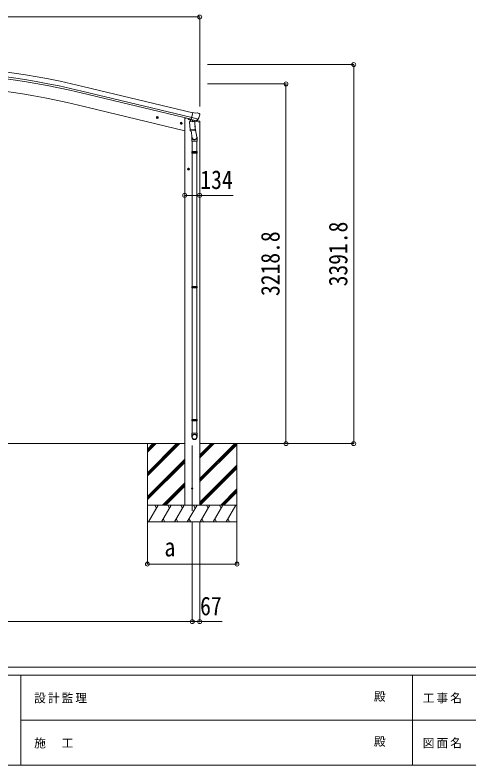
# Model space of a CAD drawing. Units: millimetres at full size. Extents: x -9783 to 9892, y -6828 to 6752.
# Drawn here: x -4022 to 36, y -6828 to -118 of the extents above; entities that cross this region are included whole.
import ezdxf
from ezdxf.enums import TextEntityAlignment as Align

# ---------------------------------------------------------------- set-up
doc = ezdxf.new("R2010")
doc.units = ezdxf.units.MM
doc.header["$LTSCALE"] = 35
doc.header["$PDMODE"] = 32
doc.header["$PDSIZE"] = 35
for name, color, linetype, lineweight in [('0-0_0', 7, 'Continuous', 9), ('0-1_本体', 4, 'Continuous', 9), ('0-2_部品', 7, 'Continuous', 9), ('0-8_PARTS2', 2, 'Continuous', 9), ('0-A_寸法', 6, 'Continuous', 9), ('F-0_240', 7, 'Continuous', 9)]:
    doc.layers.add(name, color=color, linetype=linetype, lineweight=lineweight)
doc.styles.add('ＭＳ ゴシック', font='')
doc.styles.get('ＭＳ ゴシック').set_extended_font_data('MS Gothic')

msp = doc.modelspace()

# ---------------------------------------------------------------- linework, layer by layer
at = {"layer": '0-0_0'}
for p, q in [((-7628.01, -3952.74), (-2505.19, -3952.74)), ((-2838.19, -3952.74), (-2838.19, -4652.74)), ((-2838.19, -4213.47), (-2577.46, -3952.74)), ((-2838.19, -4227.61), (-2563.32, -3952.74)), ((-2838.19, -4241.76), (-2549.18, -3952.74)), ((-2838.19, -4029.63), (-2761.31, -3952.74)), ((-2838.19, -4015.48), (-2775.45, -3952.74)), ((-2838.19, -4001.34), (-2789.59, -3952.74)), ((-2371.19, -3952.74), (-1950.03, -3952.74)), ((-2371.19, -4266.97), (-2056.96, -3952.74)), ((-2371.19, -4281.11), (-2042.82, -3952.74)), ((-2371.19, -4083.13), (-2240.81, -3952.74)), ((-2371.19, -4068.98), (-2254.95, -3952.74)), ((-2371.19, -4054.84), (-2269.09, -3952.74)), ((-2038.19, -3952.74), (-2038.19, -4652.74)), ((-2371.19, -4295.26), (-2038.19, -3962.26)), ((-2838.19, -4425.6), (-2505.19, -4092.61)), ((-2838.19, -4439.75), (-2505.19, -4106.75)), ((-2838.19, -4453.89), (-2505.19, -4120.89)), ((-2371.19, -4479.1), (-2038.19, -4146.11)), ((-2371.19, -4493.25), (-2038.19, -4160.25)), ((-2366.55, -4502.74), (-2038.19, -4174.39)), ((-2703.2, -4502.74), (-2505.19, -4304.74)), ((-2689.06, -4502.74), (-2505.19, -4318.88)), ((-2674.91, -4502.74), (-2505.19, -4333.02)), ((-2182.7, -4502.74), (-2038.19, -4358.24)), ((-2168.56, -4502.74), (-2038.19, -4372.38)), ((-2154.41, -4502.74), (-2038.19, -4386.52)), ((-2038.19, -4502.74), (-2838.19, -4502.74)), ((-2827.9, -4652.74), (-2741.3, -4502.74)), ((-2756.3, -4528.73), (-2771.3, -4502.74)), ((-2712.43, -4652.74), (-2625.83, -4502.74)), ((-2640.83, -4528.73), (-2655.83, -4502.75)), ((-2596.96, -4652.74), (-2510.36, -4502.75)), ((-2525.36, -4528.73), (-2540.36, -4502.74)), ((-2505.19, -4502.74), (-2371.19, -4502.74)), ((-2481.49, -4652.74), (-2394.89, -4502.75)), ((-2409.89, -4528.73), (-2424.89, -4502.74)), ((-2366.02, -4652.74), (-2279.42, -4502.75)), ((-2294.42, -4528.73), (-2309.42, -4502.74)), ((-2250.55, -4652.74), (-2163.95, -4502.75)), ((-2193.95, -4502.75), (-2178.95, -4528.73)), ((-2135.08, -4652.74), (-2048.48, -4502.74)), ((-2697.43, -4626.77), (-2682.43, -4652.74)), ((-2581.96, -4626.76), (-2566.96, -4652.74)), ((-2466.49, -4626.76), (-2451.49, -4652.74)), ((-2351.02, -4626.77), (-2336.02, -4652.74)), ((-2235.55, -4626.77), (-2220.55, -4652.74)), ((-2120.08, -4626.77), (-2105.08, -4652.74)), ((-2838.19, -4652.74), (-2038.19, -4652.74))]:
    msp.add_line(p, q, dxfattribs=at)
at = {"layer": '0-1_本体'}
for p, q in [((-3425.32, -798.35), (-2442.07, -1034.4)), ((-3415.24, -756.37), (-2432, -992.43)), ((-3429.25, -814.71), (-2446, -1050.77)), ((-2504.79, -1152.86), (-3455.63, -924.59)), ((-2504.79, -1039.74), (-2491.92, -1039.74)), ((-2504.79, -1039.74), (-2504.79, -4502.74)), ((-2370.79, -1076.02), (-2370.79, -4502.74))]:
    msp.add_line(p, q, dxfattribs=at)
for radius in [7073, 7029.83, 7013, 6900]:
    msp.add_arc((-5066.4, -7633.94), radius, 76.5, 103.5, dxfattribs=at)
at = {"layer": '0-2_部品'}
for p, q in [((-2405.4, -997.08), (-2431.34, -990.86)), ((-2405.4, -997.08), (-2392.14, -994.38)), ((-2377.66, -997.57), (-2390.85, -994.41)), ((-2374.57, -999.82), (-2370.71, -1006.12)), ((-2759.27, -1032.65), (-2739.82, -1037.31)), ((-2751.68, -1027.78), (-2756.84, -1033.23)), ((-2751.88, -1044.7), (-2747.21, -1025.26)), ((-2744.38, -1029.54), (-2751.68, -1027.78)), ((-2747.41, -1042.18), (-2742.25, -1036.73)), ((-2742.25, -1036.73), (-2744.38, -1029.54)), ((-2472.88, -1044.32), (-2472.88, -1047.57)), ((-2450.82, -1056.81), (-2469.04, -1052.43)), ((-2461.48, -1074.26), (-2415.79, -1071.06)), ((-2447.06, -1052.49), (-2460.37, -1067.81)), ((-2460.37, -1067.81), (-2459.93, -1074.15)), ((-2446.12, -1052.42), (-2447.06, -1052.49)), ((-2443.03, -1054.9), (-2444.56, -1054.53)), ((-2406.33, -1063.71), (-2443.03, -1054.9)), ((-2384.4, -1048.7), (-2441.91, -1034.9)), ((-2437.08, -1056.72), (-2436.06, -1071.33)), ((-2408.87, -1065.72), (-2434.69, -1072.15)), ((-2417.56, -1067.88), (-2417.33, -1071.17)), ((-2415.79, -1071.06), (-2411.11, -1137.9)), ((-2403.96, -1064.18), (-2411.48, -1062.38)), ((-2368.32, -1076.62), (-2411.25, -1066.31)), ((-2408.17, -1063.93), (-2408.12, -1064.68)), ((-2404.8, -1064.07), (-2406.33, -1063.71)), ((-2401.25, -1063.61), (-2384.88, -1049.12)), ((-2397.56, -1060.34), (-2370.62, -1066.81)), ((-2370.35, -1008.4), (-2370.62, -1009.55)), ((-2368.32, -1069.73), (-2368.32, -1076.62)), ((-2545.35, -1084), (-2525.9, -1088.67)), ((-2537.76, -1079.14), (-2542.92, -1084.59)), ((-2537.96, -1096.06), (-2533.29, -1076.61)), ((-2530.46, -1080.89), (-2537.76, -1079.14)), ((-2533.49, -1093.53), (-2528.33, -1088.09)), ((-2528.33, -1088.09), (-2530.46, -1080.89)), ((-2456.8, -1141.09), (-2461.48, -1074.26)), ((-2456.8, -1141.09), (-2411.11, -1137.9)), ((-2412.85, -1113.13), (-2396.93, -1209.3)), ((-2410.26, -1150.37), (-2411.13, -1137.9)), ((-2456.79, -1141.09), (-2455.9, -1153.79)), ((-2412.1, -1152.5), (-2453.8, -1155.42)), ((-2448.37, -1155.04), (-2437.64, -1218.63)), ((-2410.65, -1151.72), (-2410.65, -1151.72)), ((-2440.78, -1211.81), (-2440.78, -1246.47)), ((-2440.78, -1246.47), (-2394.78, -1246.47)), ((-2438.78, -1246.47), (-2438.78, -1340.47)), ((-2396.78, -1246.47), (-2396.78, -1340.47)), ((-2394.78, -1246.47), (-2394.78, -1212.11)), ((-2440.78, -1342.47), (-2439.78, -1340.47)), ((-2439.78, -1340.47), (-2395.78, -1340.47)), ((-2394.78, -1342.47), (-2395.78, -1340.47)), ((-2440.78, -1342.47), (-2394.78, -1342.47)), ((-2440.78, -1342.47), (-2440.78, -1350.47)), ((-2440.78, -1350.47), (-2394.78, -1350.47)), ((-2440.78, -1350.47), (-2439.78, -1352.47)), ((-2439.78, -1352.47), (-2395.78, -1352.47)), ((-2438.78, -1352.47), (-2438.78, -2546.8)), ((-2396.78, -1352.47), (-2396.78, -2546.8)), ((-2480.99, -1496.33), (-2460.99, -1496.33)), ((-2474.74, -1489.83), (-2478.5, -1496.33)), ((-2467.24, -1489.83), (-2474.74, -1489.83)), ((-2470.99, -1506.33), (-2470.99, -1486.33)), ((-2463.49, -1496.33), (-2467.24, -1489.83)), ((-2467.24, -1502.83), (-2463.49, -1496.33)), ((-2440.78, -2548.8), (-2439.78, -2546.8)), ((-2440.78, -2548.8), (-2394.78, -2548.8)), ((-2440.78, -2548.8), (-2440.78, -2556.8)), ((-2439.78, -2546.8), (-2395.78, -2546.8)), ((-2394.78, -2548.8), (-2395.78, -2546.8)), ((-2440.78, -2556.8), (-2394.78, -2556.8)), ((-2440.78, -2556.8), (-2439.78, -2558.8)), ((-2439.78, -2558.8), (-2395.78, -2558.8)), ((-2438.78, -2558.8), (-2438.78, -3736.84)), ((-2396.78, -2558.8), (-2396.78, -3736.84)), ((-2440.78, -3738.84), (-2439.78, -3736.84)), ((-2440.78, -3738.84), (-2394.78, -3738.84)), ((-2440.78, -3738.84), (-2440.78, -3746.84)), ((-2440.78, -3746.84), (-2394.78, -3746.84)), ((-2440.78, -3746.84), (-2439.78, -3748.84)), ((-2439.78, -3736.84), (-2395.78, -3736.84)), ((-2439.78, -3748.84), (-2395.78, -3748.84)), ((-2438.78, -3748.84), (-2438.78, -3858.84)), ((-2396.78, -3748.84), (-2396.78, -3858.84)), ((-2394.78, -3738.84), (-2395.78, -3736.84)), ((-2440.78, -3892.98), (-2440.78, -3858.84)), ((-2440.78, -3858.84), (-2394.78, -3858.84)), ((-2394.78, -3892.98), (-2394.78, -3858.84))]:
    msp.add_line(p, q, dxfattribs=at)
for points in [[(-2436.76, -1056.31), (-2446.49, -1053.97), (-2431.34, -990.86)], [(-2756.84, -1033.23), (-2754.71, -1040.42), (-2747.41, -1042.18)], [(-2436.76, -1056.31), (-2436.53, -1056.46), (-2411.76, -1062.4), (-2411.48, -1062.38)], [(-2384.13, -1048.13), (-2384.72, -1048.97), (-2384.88, -1049.12)], [(-2542.92, -1084.59), (-2540.79, -1091.78), (-2533.49, -1093.53)], [(-2394.78, -1342.47), (-2394.78, -1350.47), (-2395.78, -1352.47)], [(-2478.5, -1496.33), (-2474.74, -1502.83), (-2467.24, -1502.83)], [(-2394.78, -2548.8), (-2394.78, -2556.8), (-2395.78, -2558.8)], [(-2394.78, -3738.84), (-2394.78, -3746.84), (-2395.78, -3748.84)]]:
    msp.add_lwpolyline(points, dxfattribs=at)
for centre, radius in [((-2749.55, -1034.98), 8.5), ((-2749.55, -1034.98), 7.7), ((-2749.55, -1034.98), 6.5), ((-2535.62, -1086.34), 8.5), ((-2535.62, -1086.34), 7.7), ((-2535.62, -1086.34), 6.5), ((-2470.99, -1496.33), 8.5), ((-2470.99, -1496.33), 7.7), ((-2470.99, -1496.33), 6.5)]:
    msp.add_circle(centre, radius, dxfattribs=at)
at = {"layer": '0-2_部品', "color": 4}
msp.add_circle((-2437.79, -4352.74), 5, dxfattribs=at)
at = {"layer": '0-2_部品'}
for centre, radius, start, end in [((-2391.55, -997.32), 3, 76.5, 101.5), ((-2378.83, -1002.43), 5, 31.5, 76.5), ((-2467.88, -1047.57), 5, 180, 256.5), ((-2444.45, -1054.04), 0.5, 221.23754, 256.5), ((-2437.68, -1056.8), 0.604, 7.79405, 79.40158), ((-2435.04, -1071.18), 1.03, 188.03431, 289.96103), ((-2409.11, -1064.75), 1, 284, 4), ((-2407.67, -1063.9), 0.5, 76.5, 184), ((-2404.68, -1063.59), 0.5, 256.5, 291.76246), ((-2567.43, -962.3), 202.4, 334.90875, 346.5), ((-2371.32, -1069.73), 3, 0, 76.5), ((-2453.94, -1153.42), 2, 190.53157, 274), ((-2412.24, -1150.51), 2, 274, 322.59038), ((-2412.2, -1150.54), 1.95, 322.52234, 4.95983), ((-2424.78, -1212.11), 30, 0, 2.54858)]:
    msp.add_arc(centre, radius, start, end, dxfattribs=at)
for centre, major_axis, ratio, start_param, end_param in [((-2373.27, -1007.68), (1.57, -2.57), 0.99628, 0.7835347, 1.5707963), ((-2403.27, -1061.26), (0.73, -2.92), 0.997631, 5.8041905, 5.8929484), ((-2403.3, -1061.13), (-2.63, 3.16), 0.650902, 2.1145521, 2.1873627), ((-2403.24, -1061.36), (0.73, -2.92), 0.997631, 5.965759, 6.7621801), ((-2417.78, -1211.81), (-23, 0), 0.996195, 6.0000678, 10.0103449), ((-2417.78, -1211.81), (-21, 0), 0.996195, 0.3319459, 3.3482706), ((-2417.78, -3891.24), (23, 0), 0.996195, 6.2831853, 9.424778), ((-2417.78, -3892.98), (23, 0), 0.996195, 6.2831853, 9.424778), ((-2417.78, -3892.98), (0, -23.43), 0.981806, 4.712389, 7.8539816)]:
    msp.add_ellipse(centre, major_axis=major_axis, ratio=ratio, start_param=start_param, end_param=end_param, dxfattribs=at)
msp.add_ellipse((-2417.78, -3892.98), major_axis=(-21, 0), ratio=0.996195, dxfattribs=at)
at = {"layer": '0-8_PARTS2', "color": 6}
msp.add_line((-7762.31, -135.21), (-2370.29, -135.21), dxfattribs=at)
at = {"layer": '0-8_PARTS2'}
msp.add_line((-2437.79, -4553.68), (-2437.79, -3969.73), dxfattribs=at)
at = {"layer": '0-A_寸法'}
for p, q in [((-2370.29, -135.21), (-2370.29, -937.55)), ((-993.71, -560.94), (-2300.14, -560.94)), ((-993.71, -3952.74), (-993.71, -560.94)), ((-1599.69, -733.94), (-2300.14, -733.94)), ((-1599.69, -3952.74), (-1599.69, -733.94)), ((-2504.79, -1731.5), (-2370.79, -1731.5)), ((-2370.79, -1731.5), (-2070.79, -1731.5)), ((-1599.69, -3952.74), (-1993.93, -3952.74)), ((-993.71, -3952.74), (-1599.69, -3952.74)), ((-2837.79, -5030.65), (-2837.79, -4656.24)), ((-2437.79, -5545.63), (-2437.79, -4656.24)), ((-2370.79, -5545.63), (-2370.79, -4656.24)), ((-2037.79, -5030.65), (-2037.79, -4656.24)), ((-2037.79, -5030.65), (-2837.79, -5030.65)), ((-7694.81, -5545.63), (-2437.79, -5545.63)), ((-2437.79, -5545.63), (-2370.79, -5545.63)), ((-2370.79, -5545.63), (-2170.79, -5545.63))]:
    msp.add_line(p, q, dxfattribs=at)
for p in [(-2370.29, -135.21), (-993.71, -560.94), (-1599.69, -733.94), (-2504.79, -1731.5), (-2370.79, -1731.5), (-1599.69, -3952.74), (-993.71, -3952.74), (-2837.79, -5030.65), (-2037.79, -5030.65), (-2437.79, -5545.63), (-2370.79, -5545.63)]:
    msp.add_point(p, dxfattribs=at)
at = {"layer": 'F-0_240', "color": 5}
for p, q in [((-9783.03, -5953.1), (9396.97, -5953.1)), ((-9783.03, -6023.1), (6285.75, -6023.1)), ((-3969.25, -6023.1), (-3969.25, -6828.1)), ((-469.25, -6023.1), (-469.25, -6828.1)), ((-3969.25, -6425.6), (3205.75, -6425.6)), ((-9783.03, -6828.1), (9396.97, -6828.1))]:
    msp.add_line(p, q, dxfattribs=at)

# ---------------------------------------------------------------- texts
at = {"layer": '0-A_寸法', "color": 7, "style": 'ＭＳ ゴシック', "width": 0.85}
for s, p in [('134', (-2365.17, -1724.5)), ('a', (-2685.92, -5011.65)), ('67', (-2367.04, -5538.63))]:
    msp.add_text(s, height=166.8, dxfattribs=at).set_placement(p, align=Align.BOTTOM_LEFT)
for s, p in [('3391.8', (-1000.71, -2545.59)), ('3218.8', (-1606.69, -2632.09))]:
    msp.add_text(s, height=166.8, rotation=90, dxfattribs=at).set_placement(p, align=Align.BOTTOM_LEFT)
at = {"layer": 'F-0_240', "style": 'ＭＳ ゴシック'}
for p in [(-814.24, -6276.85), (-814.24, -6679.35)]:
    msp.add_text('殿', height=76.98, dxfattribs=at).set_placement(p, align=Align.BOTTOM_LEFT)
at = {"layer": 'F-0_240', "char_height": 76.98, "attachment_point": 7, "style": 'ＭＳ ゴシック'}
for s, insert in [('\\T1.17;設計監理', (-3851.04, -6276.85)), ('\\T1.17;工事名', (-376.96, -6276.85)), ('\\T1.17;施\u3000工', (-3851.04, -6679.35)), ('\\T1.17;図面名', (-376.96, -6679.35))]:
    msp.add_mtext(s, dxfattribs=dict(at, insert=insert))

doc.saveas('drawing.dxf')
